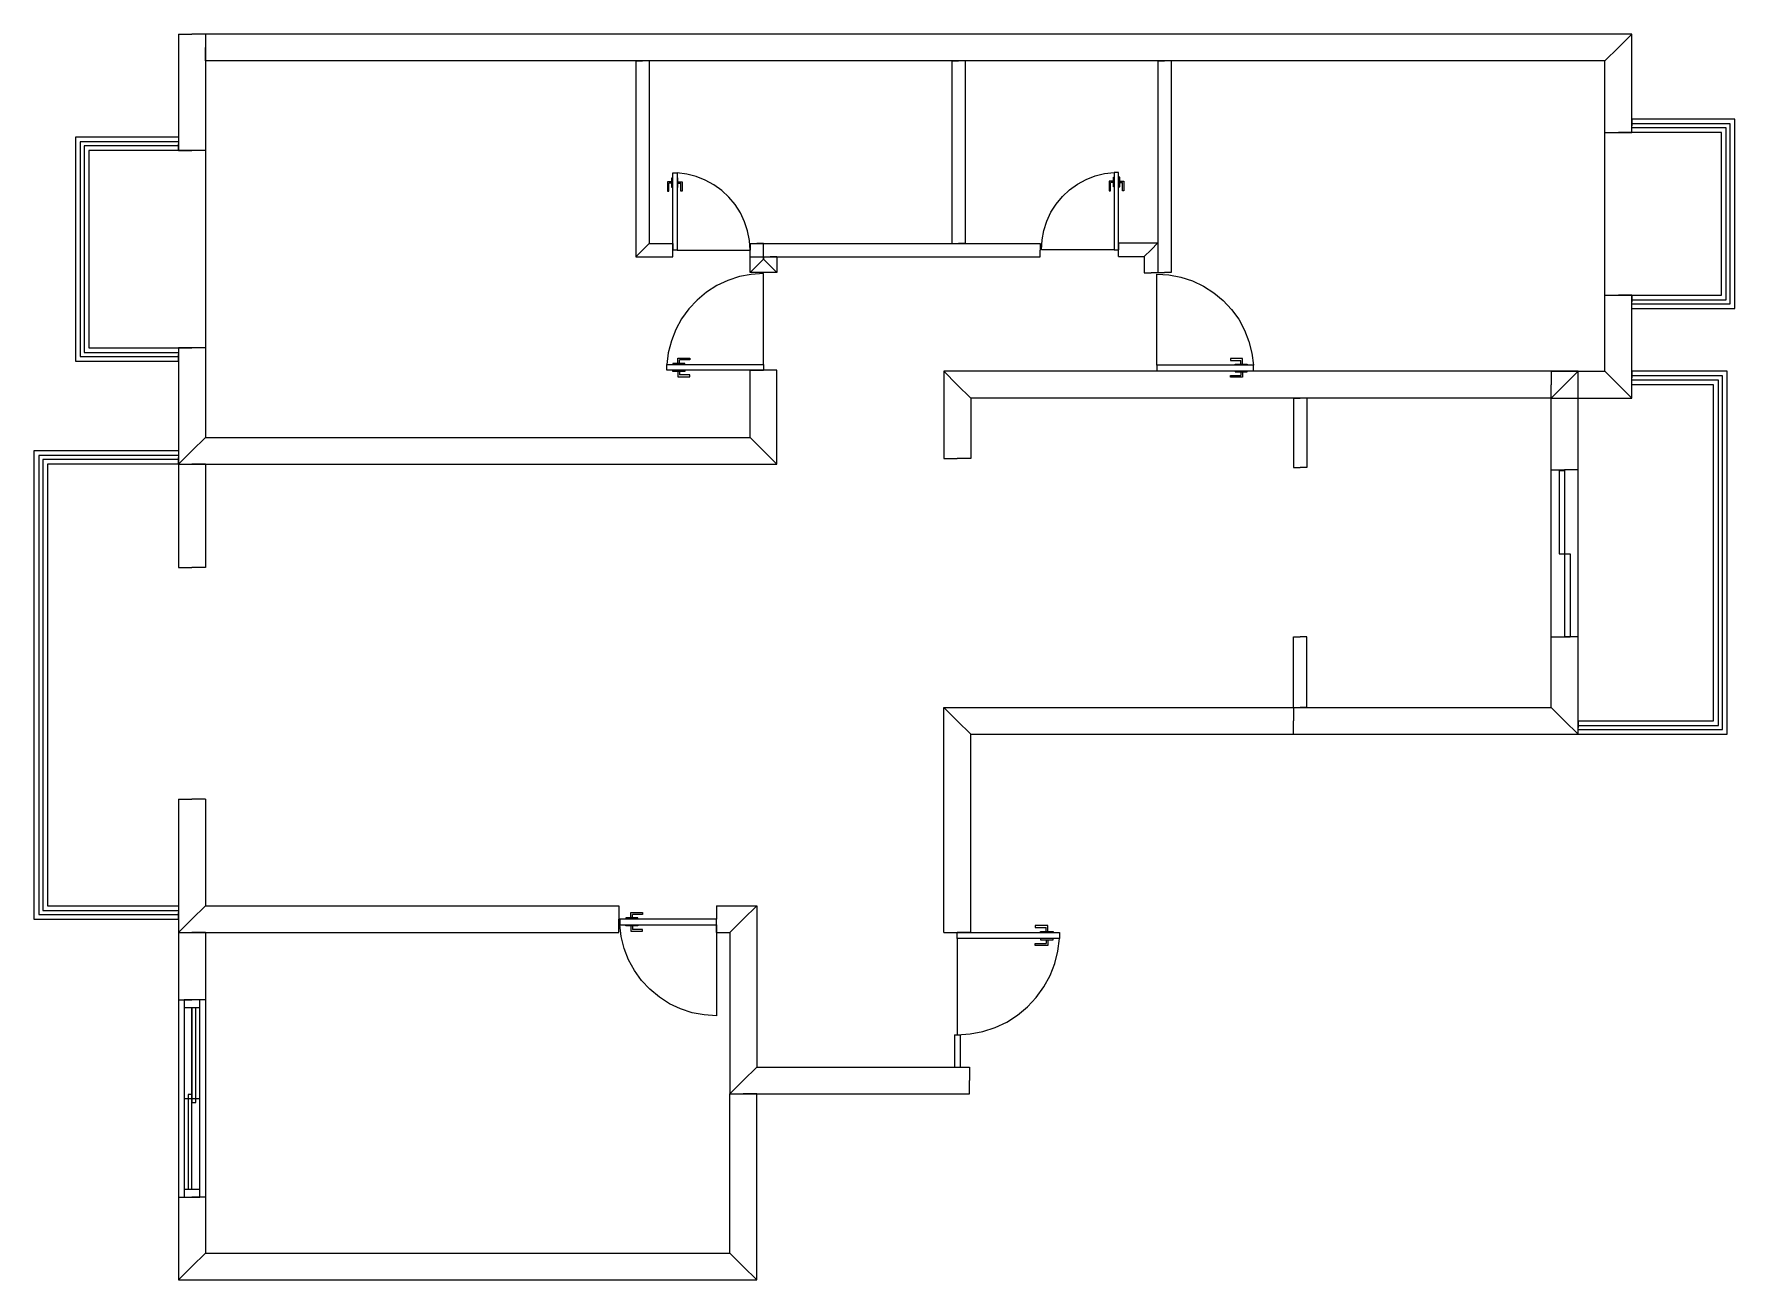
# Model space of a CAD drawing. Header units: centimetres. Extents: x 674 to 2192, y 2754 to 3866.
import ezdxf

# ---------------------------------------------------------------- set-up
doc = ezdxf.new("R2010")
doc.units = ezdxf.units.CM
doc.layers.add('結構', color=7, linetype='Continuous')

# ---------------------------------------------------------------- blocks, each defined once
blk = doc.blocks.new('大門')
for p, q in [((0, 0), (74.1, 0)), ((0, -5.1), (0, 0)), ((80.9, 6.3), (69.5, 6.3)), ((69.5, 6.3), (69.5, 4.6)), ((69.5, 4.6), (79.2, 4.6)), ((74.1, 1.1), (79.2, 1.1)), ((74.1, 0), (74.1, 1.1)), ((74.1, 0), (85.5, 0)), ((79.2, 1.1), (79.2, 4.6)), ((79.2, 1.1), (80.9, 1.1)), ((80.9, 1.1), (80.9, 6.3)), ((80.9, 1.1), (85.5, 1.1)), ((85.5, 1.1), (85.5, 0)), ((85.5, 0), (91.2, 0)), ((91.2, 0), (91.2, -5.1)), ((0, -5.1), (0, -91.2)), ((74.1, -5.1), (0, -5.1)), ((69.5, -11.4), (69.5, -9.7)), ((69.5, -9.7), (79.2, -9.7)), ((80.9, -11.4), (69.5, -11.4)), ((74.1, -5.1), (74.1, -6.3)), ((85.5, -5.1), (74.1, -5.1)), ((74.1, -6.3), (79.2, -6.3)), ((79.2, -6.3), (79.2, -9.7)), ((79.2, -6.3), (80.9, -6.3)), ((80.9, -6.3), (80.9, -11.4)), ((80.9, -6.3), (85.5, -6.3)), ((91.2, -5.1), (85.5, -5.1)), ((85.5, -6.3), (85.5, -5.1)), ((89.8, -16.5), (91.2, -5.1)), ((82.8, -38.4), (87, -27.7)), ((87, -27.7), (89.8, -16.5)), ((77.2, -48.5), (82.8, -38.4)), ((62.7, -66.2), (70.5, -57.8)), ((70.5, -57.8), (77.2, -48.5)), ((44.1, -79.8), (53.8, -73.6)), ((53.8, -73.6), (62.7, -66.2)), ((0, -91.2), (11.5, -90.4)), ((11.5, -90.4), (22.8, -88.3)), ((22.8, -88.3), (33.7, -84.7)), ((33.7, -84.7), (44.1, -79.8)), ((-2.5, -91.2), (-2.5, -120)), ((-2.5, -91.2), (2.5, -91.2)), ((2.5, -91.2), (2.5, -120)), ((-2.5, -120), (2.5, -120))]:
    blk.add_line(p, q)
blk = doc.blocks.new('房門')
for p, q in [((-31.9, 80.1), (-41.7, 75.5)), ((-21.5, 83.5), (-31.9, 80.1)), ((-10.9, 85.5), (-21.5, 83.5)), ((0, 86.2), (-10.9, 85.5)), ((0, 4.9), (0, 86.2)), ((-59.3, 62.6), (-66.7, 54.7)), ((-50.9, 69.6), (-59.3, 62.6)), ((-41.7, 75.5), (-50.9, 69.6)), ((-73.1, 45.9), (-78.3, 36.3)), ((-66.7, 54.7), (-73.1, 45.9)), ((-78.3, 36.3), (-82.2, 26.2)), ((-84.9, 15.6), (-86.2, 4.9)), ((-82.2, 26.2), (-84.9, 15.6)), ((-86.2, 0), (-86.2, 4.9)), ((-86.2, 4.9), (-80.8, 4.9)), ((-80.8, 0), (-86.2, 0)), ((-80.8, 5.9), (-80.8, 4.9)), ((-76.5, 5.9), (-80.8, 5.9)), ((-80.8, 4.9), (-70.1, 4.9)), ((-80.8, -1.1), (-80.8, 0)), ((-70.1, 0), (-80.8, 0)), ((-76.5, 5.9), (-76.5, 10.8)), ((-76.5, 10.8), (-65.8, 10.8)), ((-74.9, 5.9), (-76.5, 5.9)), ((-74.9, 5.9), (-74.9, 9.2)), ((-65.8, 9.2), (-74.9, 9.2)), ((-70.1, 5.9), (-74.9, 5.9)), ((-70.1, 4.9), (-70.1, 5.9)), ((-70.1, 4.9), (0, 4.9)), ((0, 0), (-70.1, 0)), ((-70.1, 0), (-70.1, -1.1)), ((-65.8, 10.8), (-65.8, 9.2)), ((0, 4.9), (0, 0)), ((-76.5, -1.1), (-80.8, -1.1)), ((-76.5, -1.1), (-76.5, -5.9)), ((-74.9, -1.1), (-76.5, -1.1)), ((-76.5, -5.9), (-65.8, -5.9)), ((-74.9, -1.1), (-74.9, -4.3)), ((-70.1, -1.1), (-74.9, -1.1)), ((-65.8, -4.3), (-74.9, -4.3)), ((-65.8, -5.9), (-65.8, -4.3))]:
    blk.add_line(p, q)
blk = doc.blocks.new('浴室門')
for p, q in [((-0.9, 61.2), (-4.7, 61.2)), ((-4.7, 61.2), (-4.7, 52.6)), ((-0.9, 64.7), (0, 64.7)), ((-0.9, 61.2), (-0.9, 64.7)), ((-0.9, 59.9), (-0.9, 61.2)), ((0, 69), (3.9, 69)), ((0, 64.7), (0, 69)), ((0, 56.1), (0, 64.7)), ((3.9, 69), (3.9, 64.7)), ((12.5, 67.9), (3.9, 69)), ((4.7, 64.7), (3.9, 64.7)), ((3.9, 64.7), (3.9, 56.1)), ((4.7, 61.2), (4.7, 64.7)), ((4.7, 61.2), (8.6, 61.2)), ((4.7, 59.9), (4.7, 61.2)), ((8.6, 61.2), (8.6, 52.6)), ((21, 65.8), (12.5, 67.9)), ((29.1, 62.6), (21, 65.8)), ((36.7, 58.4), (29.1, 62.6)), ((-4.7, 52.6), (-3.4, 52.6)), ((-0.9, 59.9), (-3.4, 59.9)), ((-3.4, 52.6), (-3.4, 59.9)), ((-0.9, 56.1), (-0.9, 59.9)), ((0, 56.1), (-0.9, 56.1)), ((0, 0), (0, 56.1)), ((3.9, 56.1), (4.7, 56.1)), ((3.9, 56.1), (3.9, 0)), ((4.7, 59.9), (7.3, 59.9)), ((4.7, 56.1), (4.7, 59.9)), ((7.3, 52.6), (7.3, 59.9)), ((8.6, 52.6), (7.3, 52.6)), ((43.8, 53.3), (36.7, 58.4)), ((50.1, 47.4), (43.8, 53.3)), ((55.7, 40.7), (50.1, 47.4)), ((60.4, 33.4), (55.7, 40.7)), ((64.1, 25.5), (60.4, 33.4)), ((66.8, 17.2), (64.1, 25.5)), ((68.4, 8.7), (66.8, 17.2)), ((3.9, 0), (0, 0)), ((3.9, 0), (69, 0)), ((69, 0), (68.4, 8.7))]:
    blk.add_line(p, q)
blk = doc.blocks.new('廚房拉門')
for p, q in [((-5, 148.4), (-5, 74.2)), ((-5, 148.4), (0, 148.4)), ((0, 148.4), (0, 0)), ((-5, 74.2), (5, 74.2)), ((5, 74.2), (5, 0)), ((0, 0), (5, 0))]:
    blk.add_line(p, q)

msp = doc.modelspace()

# ---------------------------------------------------------------- linework, layer by layer
at = {"layer": '結構'}
for p, q in [((802.5, 3865.9), (814.5, 3865.9)), ((802.5, 3865.9), (802.5, 3761.9)), ((826.5, 3865.9), (814.5, 3865.9)), ((2099.5, 3865.9), (826.5, 3865.9)), ((826.5, 3865.9), (826.5, 3853.9)), ((826.5, 3865.9), (826.5, 3761.9)), ((2099.5, 3865.9), (2087.5, 3853.9)), ((2099.5, 3777.9), (2099.5, 3865.9)), ((826.5, 3841.9), (826.5, 3853.9)), ((2075.5, 3841.9), (826.5, 3841.9)), ((1210.5, 3841.9), (1216.5, 3841.9)), ((1210.5, 3841.9), (1210.5, 3666.9)), ((1222.5, 3841.9), (1216.5, 3841.9)), ((1222.5, 3841.9), (1222.5, 3678.9)), ((1492.5, 3841.9), (1498.5, 3841.9)), ((1492.5, 3841.9), (1492.5, 3678.9)), ((1504.5, 3841.9), (1498.5, 3841.9)), ((1504.5, 3841.9), (1504.5, 3678.9)), ((1676.5, 3841.9), (1682.5, 3841.9)), ((1676.5, 3841.9), (1676.5, 3652.9)), ((1688.5, 3841.9), (1682.5, 3841.9)), ((1688.5, 3841.9), (1688.5, 3652.9)), ((2075.5, 3841.9), (2087.5, 3853.9)), ((2075.5, 3777.9), (2075.5, 3841.9)), ((2191.5, 3789.9), (2099.5, 3789.9)), ((2099.5, 3789.9), (2099.5, 3783.9)), ((2187.3, 3785.7), (2099.5, 3785.7)), ((2099.5, 3777.9), (2099.5, 3783.9)), ((2183.7, 3782.1), (2099.5, 3782.1)), ((2183.7, 3628.7), (2183.7, 3782.1)), ((2187.3, 3625.1), (2187.3, 3785.7)), ((2191.5, 3620.9), (2191.5, 3789.9)), ((802.5, 3773.9), (710.5, 3773.9)), ((710.5, 3773.9), (710.5, 3573.9)), ((802.5, 3769.7), (714.7, 3769.7)), ((714.7, 3769.7), (714.7, 3578.1)), ((802.5, 3766.1), (718.3, 3766.1)), ((718.3, 3766.1), (718.3, 3581.7)), ((802.5, 3773.9), (802.5, 3767.9)), ((802.5, 3761.9), (802.5, 3767.9)), ((2075.5, 3777.9), (2087.5, 3777.9)), ((2075.5, 3632.9), (2075.5, 3777.9)), ((2099.5, 3777.9), (2087.5, 3777.9)), ((2179.5, 3777.9), (2099.5, 3777.9)), ((2179.5, 3632.9), (2179.5, 3777.9)), ((802.5, 3761.9), (722.5, 3761.9)), ((722.5, 3761.9), (722.5, 3585.9)), ((802.5, 3761.9), (814.5, 3761.9)), ((826.5, 3761.9), (814.5, 3761.9)), ((826.5, 3761.9), (826.5, 3585.9)), ((1222.5, 3678.9), (1216.5, 3672.9)), ((1222.5, 3678.9), (1243.5, 3678.9)), ((1243.5, 3678.9), (1243.5, 3672.9)), ((1312.5, 3678.9), (1312.5, 3672.9)), ((1312.5, 3678.9), (1571.5, 3678.9)), ((1312.5, 3652.9), (1312.5, 3678.9)), ((1312.5, 3678.9), (1318.5, 3678.9)), ((1324.5, 3678.9), (1318.5, 3678.9)), ((1324.5, 3664.9), (1324.5, 3678.9)), ((1492.5, 3678.9), (1498.5, 3678.9)), ((1504.5, 3678.9), (1498.5, 3678.9)), ((1571.5, 3678.9), (1571.5, 3672.9)), ((1641.5, 3679.6), (1641.5, 3673.4)), ((1641.5, 3679.6), (1676.5, 3679.6)), ((1676.5, 3679.6), (1670.4, 3673.4)), ((1676.5, 3679.6), (1676.5, 3652.8)), ((1210.5, 3666.9), (1216.5, 3672.9)), ((1210.5, 3666.9), (1243.5, 3666.9)), ((1243.5, 3666.9), (1243.5, 3672.9)), ((1312.5, 3666.9), (1312.5, 3672.9)), ((1312.5, 3666.9), (1571.5, 3666.9)), ((1312.5, 3652.9), (1318.5, 3658.9)), ((1324.5, 3664.9), (1318.5, 3658.9)), ((1324.5, 3666.9), (1330.5, 3666.9)), ((1324.5, 3666.9), (1324.5, 3664.9)), ((1324.5, 3664.9), (1324.5, 3664.9)), ((1324.5, 3664.9), (1330.5, 3658.9)), ((1336.5, 3666.9), (1330.5, 3666.9)), ((1336.5, 3652.9), (1330.5, 3658.9)), ((1336.5, 3666.9), (1336.5, 3652.9)), ((1571.5, 3666.9), (1571.5, 3672.9)), ((1641.5, 3667.2), (1641.5, 3673.4)), ((1641.5, 3667.2), (1664.2, 3667.2)), ((1664.2, 3667.2), (1670.4, 3673.4)), ((1664.2, 3667.2), (1664.2, 3652.8)), ((1336.5, 3652.9), (1312.5, 3652.9)), ((1664.2, 3652.8), (1670.4, 3652.8)), ((1676.5, 3652.8), (1670.4, 3652.8)), ((1676.5, 3652.9), (1682.5, 3652.9)), ((1688.5, 3652.9), (1682.5, 3652.9)), ((2075.5, 3564.9), (2075.5, 3632.9)), ((2075.5, 3632.9), (2087.5, 3632.9)), ((2099.5, 3632.9), (2087.5, 3632.9)), ((2099.5, 3540.9), (2099.5, 3632.9)), ((2099.5, 3632.9), (2099.5, 3626.9)), ((2099.5, 3632.9), (2179.5, 3632.9)), ((2099.5, 3628.7), (2183.7, 3628.7)), ((2099.5, 3620.9), (2099.5, 3626.9)), ((2099.5, 3625.1), (2187.3, 3625.1)), ((2099.5, 3620.9), (2191.5, 3620.9)), ((722.5, 3585.9), (802.5, 3585.9)), ((802.5, 3585.9), (814.5, 3585.9)), ((802.5, 3585.9), (802.5, 3481.9)), ((802.5, 3585.9), (802.5, 3579.9)), ((826.5, 3585.9), (814.5, 3585.9)), ((826.5, 3585.9), (826.5, 3505.9)), ((710.5, 3573.9), (802.5, 3573.9)), ((714.7, 3578.1), (802.5, 3578.1)), ((718.3, 3581.7), (802.5, 3581.7)), ((802.5, 3573.9), (802.5, 3579.9)), ((1312.5, 3505.9), (1312.5, 3565.9)), ((1312.5, 3565.9), (1324.5, 3565.9)), ((1336.5, 3565.9), (1324.5, 3565.9)), ((1336.5, 3481.9), (1336.5, 3565.9)), ((2051.5, 3564.9), (1485.5, 3564.9)), ((1485.5, 3564.9), (1485.5, 3486.9)), ((1485.5, 3564.9), (1497.5, 3552.9)), ((1509.5, 3540.9), (1497.5, 3552.9)), ((2027.5, 3564.9), (2027.5, 3552.9)), ((2027.5, 3564.9), (2075.5, 3564.9)), ((2027.5, 3540.9), (2039.5, 3552.9)), ((2027.5, 3540.9), (2027.5, 3552.9)), ((2051.5, 3564.9), (2039.5, 3552.9)), ((2051.5, 3476.9), (2051.5, 3564.9)), ((2075.5, 3564.9), (2087.5, 3552.9)), ((2099.5, 3540.9), (2087.5, 3552.9)), ((2184.5, 3564.9), (2099.5, 3564.9)), ((2099.5, 3564.9), (2099.5, 3558.9)), ((2180.3, 3560.7), (2099.5, 3560.7)), ((2099.5, 3552.9), (2099.5, 3558.9)), ((2176.7, 3557.1), (2099.5, 3557.1)), ((2172.5, 3552.9), (2099.5, 3552.9)), ((2172.5, 3252.9), (2172.5, 3552.9)), ((2176.7, 3248.7), (2176.7, 3557.1)), ((2180.3, 3245.1), (2180.3, 3560.7)), ((2184.5, 3240.9), (2184.5, 3564.9)), ((2027.5, 3540.9), (1509.5, 3540.9)), ((1509.5, 3540.9), (1509.5, 3486.9)), ((1797.5, 3540.9), (1803.5, 3540.9)), ((1797.5, 3540.9), (1797.5, 3478.9)), ((1809.5, 3540.9), (1803.5, 3540.9)), ((1809.5, 3540.9), (1809.5, 3478.9)), ((2027.5, 3476.9), (2027.5, 3540.9)), ((2027.5, 3540.9), (2099.5, 3540.9)), ((802.5, 3493.9), (673.5, 3493.9)), ((673.5, 3493.9), (673.5, 3075.9)), ((802.5, 3481.9), (814.5, 3493.9)), ((802.5, 3493.9), (802.5, 3487.9)), ((826.5, 3505.9), (814.5, 3493.9)), ((826.5, 3505.9), (1312.5, 3505.9)), ((1312.5, 3505.9), (1324.5, 3493.9)), ((1336.5, 3481.9), (1324.5, 3493.9)), ((802.5, 3489.7), (677.7, 3489.7)), ((677.7, 3489.7), (677.7, 3080.1)), ((802.5, 3486.1), (681.3, 3486.1)), ((681.3, 3486.1), (681.3, 3083.7)), ((802.5, 3481.9), (685.5, 3481.9)), ((685.5, 3481.9), (685.5, 3087.9)), ((802.5, 3481.9), (802.5, 3487.9)), ((802.5, 3481.9), (1336.5, 3481.9)), ((802.5, 3481.9), (814.5, 3481.9)), ((802.5, 3481.9), (802.5, 3389.9)), ((826.5, 3481.9), (814.5, 3481.9)), ((826.5, 3481.9), (826.5, 3389.9)), ((1485.5, 3486.9), (1497.5, 3486.9)), ((1509.5, 3486.9), (1497.5, 3486.9)), ((1797.5, 3478.9), (1803.5, 3478.9)), ((1809.5, 3478.9), (1803.5, 3478.9)), ((2027.5, 3327.9), (2027.5, 3476.9)), ((2027.5, 3476.9), (2039.5, 3476.9)), ((2027.5, 3476.9), (2039.5, 3476.9)), ((2051.5, 3476.9), (2039.5, 3476.9)), ((2051.5, 3476.9), (2039.5, 3476.9)), ((2051.5, 3327.9), (2051.5, 3476.9)), ((802.5, 3389.9), (814.5, 3389.9)), ((826.5, 3389.9), (814.5, 3389.9)), ((1797.5, 3264.9), (1797.5, 3327.9)), ((1797.5, 3327.9), (1803.5, 3327.9)), ((1809.5, 3327.9), (1803.5, 3327.9)), ((1809.5, 3264.9), (1809.5, 3327.9)), ((2027.5, 3264.9), (2027.5, 3327.9)), ((2027.5, 3327.9), (2039.5, 3327.9)), ((2027.5, 3327.9), (2039.5, 3327.9)), ((2051.5, 3327.9), (2039.5, 3327.9)), ((2051.5, 3327.9), (2039.5, 3327.9)), ((2051.5, 3240.9), (2051.5, 3327.9)), ((1485.5, 3063.9), (1485.5, 3264.9)), ((1485.5, 3264.9), (1797.5, 3264.9)), ((1485.5, 3264.9), (1497.5, 3252.9)), ((1797.5, 3264.9), (1797.5, 3252.9)), ((1797.5, 3264.9), (1797.5, 3252.9)), ((1797.5, 3264.9), (2027.5, 3264.9)), ((1797.5, 3264.9), (1803.5, 3264.9)), ((1809.5, 3264.9), (1803.5, 3264.9)), ((2027.5, 3264.9), (2039.5, 3252.9)), ((1509.5, 3240.9), (1497.5, 3252.9)), ((1797.5, 3240.9), (1797.5, 3252.9)), ((1797.5, 3240.9), (1797.5, 3252.9)), ((2051.5, 3240.9), (2039.5, 3252.9)), ((2051.5, 3252.9), (2051.5, 3246.9)), ((2051.5, 3252.9), (2172.5, 3252.9)), ((2051.5, 3248.7), (2176.7, 3248.7)), ((1509.5, 3063.9), (1509.5, 3240.9)), ((1509.5, 3240.9), (1797.5, 3240.9)), ((1797.5, 3240.9), (2051.5, 3240.9)), ((2051.5, 3240.9), (2051.5, 3246.9)), ((2051.5, 3245.1), (2180.3, 3245.1)), ((2051.5, 3240.9), (2184.5, 3240.9)), ((802.5, 3182.9), (814.5, 3182.9)), ((802.5, 3182.9), (802.5, 3063.9)), ((826.5, 3182.9), (814.5, 3182.9)), ((826.5, 3182.9), (826.5, 3087.9)), ((681.3, 3083.7), (802.5, 3083.7)), ((685.5, 3087.9), (802.5, 3087.9)), ((802.5, 3087.9), (802.5, 3081.9)), ((802.5, 3075.9), (802.5, 3081.9)), ((826.5, 3087.9), (814.5, 3075.9)), ((826.5, 3087.9), (1195.5, 3087.9)), ((1195.5, 3087.9), (1195.5, 3075.9)), ((1282.5, 3087.9), (1282.5, 3075.9)), ((1282.5, 3087.9), (1318.5, 3087.9)), ((1318.5, 3087.9), (1306.5, 3075.9)), ((1318.5, 3087.9), (1318.5, 2943.9)), ((673.5, 3075.9), (802.5, 3075.9)), ((677.7, 3080.1), (802.5, 3080.1)), ((802.5, 3063.9), (814.5, 3075.9)), ((1195.5, 3063.9), (1195.5, 3075.9)), ((1282.5, 3063.9), (1282.5, 3075.9)), ((1294.5, 3063.9), (1306.5, 3075.9)), ((802.5, 3063.9), (1195.5, 3063.9)), ((802.5, 3063.9), (814.5, 3063.9)), ((802.5, 3063.9), (802.5, 3003.9)), ((826.5, 3063.9), (814.5, 3063.9)), ((826.5, 3063.9), (826.5, 3003.9)), ((1282.5, 3063.9), (1294.5, 3063.9)), ((1294.5, 3063.9), (1294.5, 2919.9)), ((1485.5, 3063.9), (1497.5, 3063.9)), ((1509.5, 3063.9), (1497.5, 3063.9)), ((802.5, 3003.9), (814.5, 3003.9)), ((802.5, 3003.9), (814.5, 3003.9)), ((802.5, 3003.9), (802.5, 2827.9)), ((821.6, 3003.9), (807.5, 3003.9)), ((807.5, 3003.9), (807.5, 2827.9)), ((821.6, 2996.8), (807.5, 2996.8)), ((826.5, 3003.9), (814.5, 3003.9)), ((826.5, 3003.9), (814.5, 3003.9)), ((814.5, 2834.9), (814.5, 2996.8)), ((821.6, 2827.9), (821.6, 3003.9)), ((826.5, 3003.9), (826.5, 2827.9)), ((1294.5, 2919.9), (1306.5, 2931.9)), ((1318.5, 2943.9), (1306.5, 2931.9)), ((1318.5, 2943.9), (1508.5, 2943.9)), ((1508.5, 2943.9), (1508.5, 2931.9)), ((1508.5, 2919.9), (1508.5, 2931.9)), ((807.5, 2915.9), (821.6, 2915.9)), ((1294.5, 2919.9), (1508.5, 2919.9)), ((1294.5, 2777.9), (1294.5, 2919.9)), ((1294.5, 2919.9), (1306.5, 2919.9)), ((1318.5, 2919.9), (1306.5, 2919.9)), ((1318.5, 2753.9), (1318.5, 2919.9)), ((802.5, 2827.9), (814.5, 2827.9)), ((802.5, 2827.9), (814.5, 2827.9)), ((802.5, 2827.9), (802.5, 2753.9)), ((807.5, 2834.9), (821.6, 2834.9)), ((807.5, 2827.9), (821.6, 2827.9)), ((826.5, 2827.9), (814.5, 2827.9)), ((826.5, 2827.9), (814.5, 2827.9)), ((826.5, 2827.9), (826.5, 2777.9)), ((802.5, 2753.9), (814.5, 2765.9)), ((826.5, 2777.9), (814.5, 2765.9)), ((826.5, 2777.9), (1294.5, 2777.9)), ((1294.5, 2777.9), (1306.5, 2765.9)), ((1318.5, 2753.9), (1306.5, 2765.9)), ((802.5, 2753.9), (1318.5, 2753.9))]:
    msp.add_line(p, q, dxfattribs=at)
at = {"layer": '結構', "linetype": 'Continuous'}
for p, q in [((2075.5, 3777.9), (2099.5, 3777.9)), ((826.5, 3761.9), (802.5, 3761.9)), ((2075.5, 3632.9), (2099.5, 3632.9)), ((826.5, 3585.9), (802.5, 3585.9))]:
    msp.add_line(p, q, dxfattribs=at)
at = {"layer": '結構'}
for points in [[(814.5, 2996.8), (814.5, 2912.4), (818, 2912.4), (818, 2996.8)], [(814.5, 2834.9), (814.5, 2919.4), (811, 2919.4), (811, 2834.9)]]:
    msp.add_lwpolyline(points, close=True, dxfattribs=at)

# ---------------------------------------------------------------- block references
for name, p in [('浴室門', (1243.5, 3672.9)), ('房門', (1324.5, 3565.9)), ('廚房拉門', (2039.5, 3327.9)), ('大門', (1497.5, 3063.9))]:
    msp.add_blockref(name, p, dxfattribs=at)
at = {"layer": '結構', "xscale": -1}
for name, p, rotation in [('浴室門', (1641.5, 3673.4), 359.9999999999996), ('房門', (1282.5, 3075.9), 180)]:
    msp.add_blockref(name, p, dxfattribs=dict(at, rotation=rotation))
msp.add_blockref('房門', (1675.5, 3565.4), dxfattribs=at)

doc.saveas('drawing.dxf')
